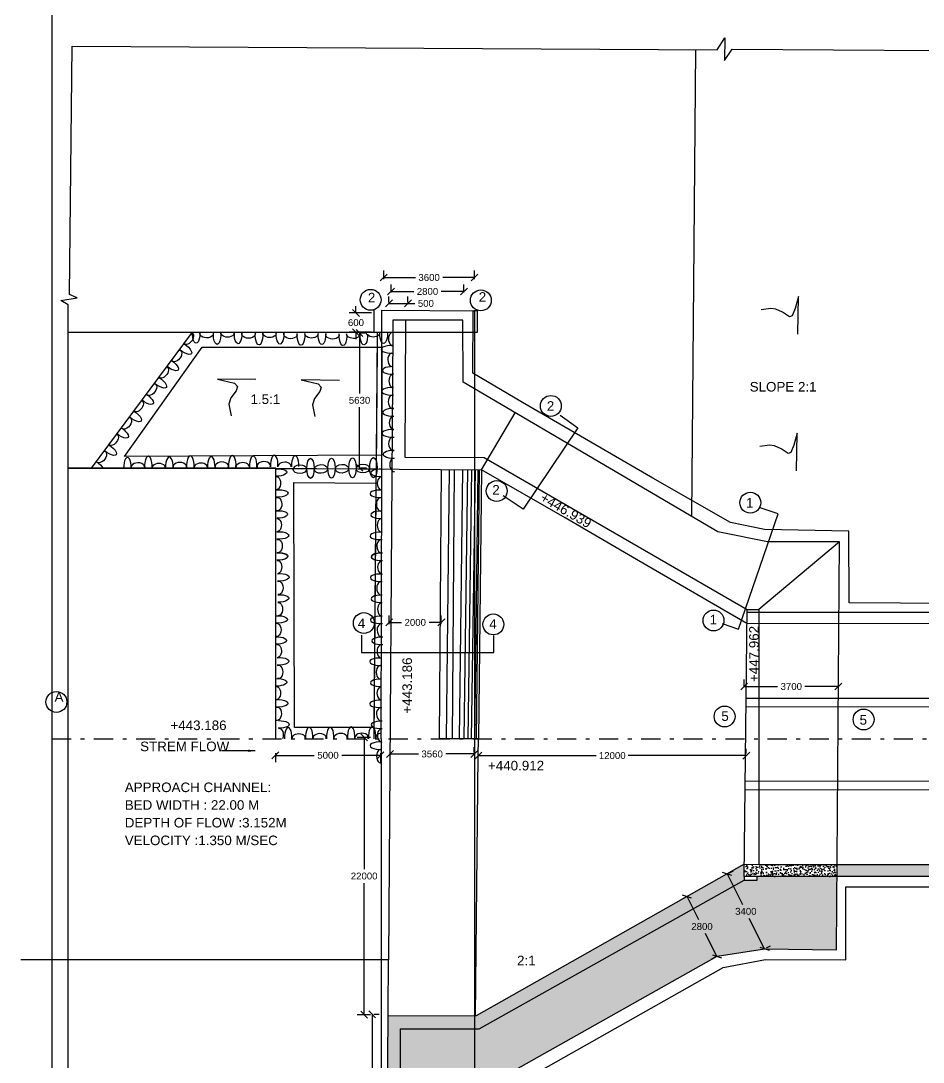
# Model space of a CAD drawing. Header units: inches. Extents: x 112 to 101600, y 95 to 62139.
# Drawn here: x 112.02 to 135.6, y 117.94 to 145.14 of the extents above; entities that cross this region are included whole.
import ezdxf

# ---------------------------------------------------------------- set-up
doc = ezdxf.new("R2010")
doc.units = ezdxf.units.IN
doc.header["$MEASUREMENT"] = 0
doc.linetypes.add('DASHDOT', pattern=[1, 0.5, -0.25, 0, -0.25])
doc.layers.add('DRAWING', color=7, linetype='Continuous')
doc.styles.get("Standard").update_dxf_attribs({"font": 'arial.ttf'})
doc.dimstyles.get("Standard").update_dxf_attribs({"dimtxt": 0.18, "dimasz": 0.18, "dimexe": 0.18, "dimexo": 0.0625, "dimgap": 0.09, "dimtad": 0, "dimtih": 1, "dimtoh": 1, "dimdec": 4, "dimzin": 0, "dimdsep": 46, "dimtxsty": 'Standard', "dimblk": 'OBLIQUE', "dimcen": 0.09, "dimadec": 0, "dimazin": 0, "dimtfac": 1, "dimtdec": 4, "dimtofl": 0, "dimtmove": 0, "dimatfit": 3, "dimfxl": 1, "dimtolj": 1, "dimtzin": 0, "dimarcsym": 0})
pattern_1 = [(50, (0, 0), (0.17931505, -0.01568803), [0.01875, -0.20625]), (355, (0, 0), (-0.03468783, 0.18804803), [0.015, -0.165]), (100.45144, (0.01494, -0.0013), (0.14462721, 0.17236), [0.01593505, -0.17528553]), (46.1842, (0, 0.05), (0.26681033, -0.04137982), [0.028125, -0.309375]), (96.63564, (0.02223, 0.04655), (0.2336655, 0.24352965), [0.0239026, -0.26292844]), (351.18416, (0, 0.05), (0.2336655, 0.24352965), [0.0225, -0.2475]), (21, (0.025, 0.0375), (0.14922676, -0.10065472), [0.01875, -0.20625]), (326, (0.025, 0.0375), (0.06082883, 0.18128751), [0.015, -0.165]), (71.451445, (0.03744, 0.02911), (0.2100556, 0.08063279), [0.01593505, -0.17528553]), (37.5, (0, 0), (0.003039964, 0.083223463), [0, -0.163, 0, -0.1675, 0, -0.165625]), (7.5, (0, 0), (0.065767384, 0.098602928), [0, -0.0955, 0, -0.15925, 0, -0.063125]), (327.5, (-0.05575, 0), (0.13345561, -0.005638718), [0, -0.0625, 0, -0.195, 0, -0.25875]), (317.5, (-0.08075, 0), (0.14579654, 0.025026246), [0, -0.08125, 0, -0.1295, 0, -0.18375])]

# ---------------------------------------------------------------- blocks, each defined once
blk = doc.blocks.new('_Oblique')
at = {"color": 0, "linetype": 'ByBlock', "lineweight": -2}
blk.add_line((-0.5, -0.5), (0.5, 0.5), dxfattribs=at)
blk = doc.blocks.new('*D233')
at = {"layer": 'Defpoints', "color": 0, "transparency": 16777216}
for p in [(123.877, 138.436), (121.507, 138.33), (123.877, 138.33)]:
    blk.add_point(p, dxfattribs=at)
at = {"layer": 'DRAWING', "color": 0, "lineweight": -2, "transparency": 16777216}
for p, q in [((121.507, 138.392), (121.507, 138.616)), ((121.507, 138.436), (122.334, 138.436)), ((123.877, 138.436), (123.051, 138.436)), ((123.877, 138.392), (123.877, 138.616))]:
    blk.add_line(p, q, dxfattribs=at)
at = {"layer": 'DRAWING', "color": 0, "lineweight": -2, "transparency": 16777216, "xscale": 0.18, "yscale": 0.18, "zscale": 0.18, "rotation": 180}
blk.add_blockref('_Oblique', (121.507, 138.436), dxfattribs=at)
at = {"layer": 'DRAWING', "color": 0, "lineweight": -2, "transparency": 16777216, "xscale": 0.18, "yscale": 0.18, "zscale": 0.18}
blk.add_blockref('_Oblique', (123.877, 138.436), dxfattribs=at)
at = {"layer": 'DRAWING', "color": 0, "transparency": 16777216, "insert": (122.692, 138.436), "char_height": 0.18, "attachment_point": 5}
blk.add_mtext('\\A1;3600', dxfattribs=at)
blk = doc.blocks.new('*D234')
at = {"layer": 'Defpoints', "color": 0, "transparency": 16777216}
for p in [(121.698, 137.98), (123.603, 138.071), (123.603, 137.98)]:
    blk.add_point(p, dxfattribs=at)
at = {"layer": 'DRAWING', "color": 0, "lineweight": -2, "transparency": 16777216}
for p, q in [((121.698, 138.042), (121.698, 138.251)), ((123.603, 138.042), (123.603, 138.251)), ((121.698, 138.071), (122.29, 138.071)), ((123.603, 138.071), (123.01, 138.071))]:
    blk.add_line(p, q, dxfattribs=at)
at = {"layer": 'DRAWING', "color": 0, "lineweight": -2, "transparency": 16777216, "xscale": 0.18, "yscale": 0.18, "zscale": 0.18, "rotation": 180}
blk.add_blockref('_Oblique', (121.698, 138.071), dxfattribs=at)
at = {"layer": 'DRAWING', "color": 0, "lineweight": -2, "transparency": 16777216, "xscale": 0.18, "yscale": 0.18, "zscale": 0.18}
blk.add_blockref('_Oblique', (123.603, 138.071), dxfattribs=at)
at = {"layer": 'DRAWING', "color": 0, "transparency": 16777216, "insert": (122.65, 138.071), "char_height": 0.18, "attachment_point": 5}
blk.add_mtext('\\A1;2800', dxfattribs=at)
blk = doc.blocks.new('*D235')
at = {"layer": 'Defpoints', "color": 0, "transparency": 16777216}
for p in [(121.644, 137.721), (122.14, 137.759), (122.14, 137.721)]:
    blk.add_point(p, dxfattribs=at)
at = {"layer": 'DRAWING', "color": 0, "lineweight": -2, "transparency": 16777216}
for p, q in [((121.644, 137.783), (121.644, 137.939)), ((122.14, 137.783), (122.14, 137.939)), ((121.644, 137.759), (122.14, 137.759)), ((122.14, 137.759), (122.32, 137.759))]:
    blk.add_line(p, q, dxfattribs=at)
at = {"layer": 'DRAWING', "color": 0, "lineweight": -2, "transparency": 16777216, "xscale": 0.18, "yscale": 0.18, "zscale": 0.18, "rotation": 180}
blk.add_blockref('_Oblique', (121.644, 137.759), dxfattribs=at)
at = {"layer": 'DRAWING', "color": 0, "lineweight": -2, "transparency": 16777216, "xscale": 0.18, "yscale": 0.18, "zscale": 0.18}
blk.add_blockref('_Oblique', (122.14, 137.759), dxfattribs=at)
at = {"layer": 'DRAWING', "color": 0, "transparency": 16777216, "insert": (122.608, 137.759), "char_height": 0.18, "attachment_point": 5}
blk.add_mtext('\\A1;500', dxfattribs=at)
blk = doc.blocks.new('*D236')
at = {"layer": 'Defpoints', "color": 0, "transparency": 16777216}
for p in [(120.781, 137.51), (121.254, 137.51), (121.254, 137.005)]:
    blk.add_point(p, dxfattribs=at)
at = {"layer": 'DRAWING', "color": 0, "lineweight": -2, "transparency": 16777216}
for p, q in [((120.781, 137.51), (120.781, 137.69)), ((121.191, 137.51), (120.601, 137.51)), ((121.191, 137.005), (120.601, 137.005)), ((120.781, 137.005), (120.781, 136.825))]:
    blk.add_line(p, q, dxfattribs=at)
at = {"layer": 'DRAWING', "color": 0, "lineweight": -2, "transparency": 16777216, "xscale": 0.18, "yscale": 0.18, "zscale": 0.18}
for p, rotation in [((120.781, 137.51), 270), ((120.781, 137.005), 90)]:
    blk.add_blockref('_Oblique', p, dxfattribs=dict(at, rotation=rotation))
at = {"layer": 'DRAWING', "color": 0, "transparency": 16777216, "insert": (120.781, 137.257), "char_height": 0.18, "attachment_point": 5}
blk.add_mtext('\\A1;600', dxfattribs=at)
blk = doc.blocks.new('*D237')
at = {"layer": 'Defpoints', "color": 0, "transparency": 16777216}
for p in [(121.65, 129.323), (123.01, 129.428), (123.01, 129.323)]:
    blk.add_point(p, dxfattribs=at)
at = {"layer": 'DRAWING', "color": 0, "lineweight": -2, "transparency": 16777216}
for p, q in [((121.65, 129.386), (121.65, 129.608)), ((123.01, 129.386), (123.01, 129.608)), ((121.65, 129.428), (121.97, 129.428)), ((123.01, 129.428), (122.69, 129.428))]:
    blk.add_line(p, q, dxfattribs=at)
at = {"layer": 'DRAWING', "color": 0, "lineweight": -2, "transparency": 16777216, "xscale": 0.18, "yscale": 0.18, "zscale": 0.18, "rotation": 180}
blk.add_blockref('_Oblique', (121.65, 129.428), dxfattribs=at)
at = {"layer": 'DRAWING', "color": 0, "lineweight": -2, "transparency": 16777216, "xscale": 0.18, "yscale": 0.18, "zscale": 0.18}
blk.add_blockref('_Oblique', (123.01, 129.428), dxfattribs=at)
at = {"layer": 'DRAWING', "color": 0, "transparency": 16777216, "insert": (122.33, 129.428), "char_height": 0.18, "attachment_point": 5}
blk.add_mtext('\\A1;2000', dxfattribs=at)
blk = doc.blocks.new('*D238')
at = {"layer": 'Defpoints', "color": 0, "transparency": 16777216}
for p in [(120.821, 136.988), (120.821, 133.468), (120.875, 133.468)]:
    blk.add_point(p, dxfattribs=at)
at = {"layer": 'DRAWING', "color": 0, "lineweight": -2, "transparency": 16777216}
for p, q in [((120.875, 136.988), (120.875, 135.41)), ((120.884, 136.988), (121.055, 136.988)), ((120.875, 133.468), (120.875, 135.046)), ((120.884, 133.468), (121.055, 133.468))]:
    blk.add_line(p, q, dxfattribs=at)
at = {"layer": 'DRAWING', "color": 0, "lineweight": -2, "transparency": 16777216, "xscale": 0.18, "yscale": 0.18, "zscale": 0.18}
for p, rotation in [((120.875, 136.988), 90), ((120.875, 133.468), 270)]:
    blk.add_blockref('_Oblique', p, dxfattribs=dict(at, rotation=rotation))
at = {"layer": 'DRAWING', "color": 0, "transparency": 16777216, "insert": (120.875, 135.228), "char_height": 0.18, "attachment_point": 5}
blk.add_mtext('\\A1;5630', dxfattribs=at)
blk = doc.blocks.new('*D239')
at = {"layer": 'Defpoints', "color": 0, "transparency": 16777216}
for p in [(118.677, 126.074), (121.422, 126.074), (121.422, 125.957)]:
    blk.add_point(p, dxfattribs=at)
at = {"layer": 'DRAWING', "color": 0, "lineweight": -2, "transparency": 16777216}
for p, q in [((118.677, 126.011), (118.677, 125.777)), ((118.677, 125.957), (119.691, 125.957)), ((121.422, 125.957), (120.408, 125.957)), ((121.422, 126.011), (121.422, 125.777))]:
    blk.add_line(p, q, dxfattribs=at)
at = {"layer": 'DRAWING', "color": 0, "lineweight": -2, "transparency": 16777216, "xscale": 0.18, "yscale": 0.18, "zscale": 0.18, "rotation": 180}
blk.add_blockref('_Oblique', (118.677, 125.957), dxfattribs=at)
at = {"layer": 'DRAWING', "color": 0, "lineweight": -2, "transparency": 16777216, "xscale": 0.18, "yscale": 0.18, "zscale": 0.18}
blk.add_blockref('_Oblique', (121.422, 125.957), dxfattribs=at)
at = {"layer": 'DRAWING', "color": 0, "transparency": 16777216, "insert": (120.05, 125.957), "char_height": 0.18, "attachment_point": 5}
blk.add_mtext('\\A1;5000', dxfattribs=at)
blk = doc.blocks.new('*D240')
at = {"layer": 'Defpoints', "color": 0, "transparency": 16777216}
for p in [(121.672, 125.965), (123.873, 125.992), (123.873, 125.965)]:
    blk.add_point(p, dxfattribs=at)
at = {"layer": 'DRAWING', "color": 0, "lineweight": -2, "transparency": 16777216}
for p, q in [((121.672, 126.028), (121.672, 126.172)), ((121.672, 125.992), (122.414, 125.992)), ((123.873, 125.992), (123.131, 125.992)), ((123.873, 126.028), (123.873, 126.172))]:
    blk.add_line(p, q, dxfattribs=at)
at = {"layer": 'DRAWING', "color": 0, "lineweight": -2, "transparency": 16777216, "xscale": 0.18, "yscale": 0.18, "zscale": 0.18, "rotation": 180}
blk.add_blockref('_Oblique', (121.672, 125.992), dxfattribs=at)
at = {"layer": 'DRAWING', "color": 0, "lineweight": -2, "transparency": 16777216, "xscale": 0.18, "yscale": 0.18, "zscale": 0.18}
blk.add_blockref('_Oblique', (123.873, 125.992), dxfattribs=at)
at = {"layer": 'DRAWING', "color": 0, "transparency": 16777216, "insert": (122.772, 125.992), "char_height": 0.18, "attachment_point": 5}
blk.add_mtext('\\A1;3560', dxfattribs=at)
blk = doc.blocks.new('*D241')
at = {"layer": 'Defpoints', "color": 0, "transparency": 16777216}
for p in [(123.977, 125.944), (130.978, 125.95), (130.978, 125.944)]:
    blk.add_point(p, dxfattribs=at)
at = {"layer": 'DRAWING', "color": 0, "lineweight": -2, "transparency": 16777216}
for p, q in [((123.977, 126.007), (123.977, 126.13)), ((123.977, 125.95), (127.057, 125.95)), ((130.978, 125.95), (127.897, 125.95)), ((130.978, 126.007), (130.978, 126.13))]:
    blk.add_line(p, q, dxfattribs=at)
at = {"layer": 'DRAWING', "color": 0, "lineweight": -2, "transparency": 16777216, "xscale": 0.18, "yscale": 0.18, "zscale": 0.18, "rotation": 180}
blk.add_blockref('_Oblique', (123.977, 125.95), dxfattribs=at)
at = {"layer": 'DRAWING', "color": 0, "lineweight": -2, "transparency": 16777216, "xscale": 0.18, "yscale": 0.18, "zscale": 0.18}
blk.add_blockref('_Oblique', (130.978, 125.95), dxfattribs=at)
at = {"layer": 'DRAWING', "color": 0, "transparency": 16777216, "insert": (127.477, 125.95), "char_height": 0.18, "attachment_point": 5}
blk.add_mtext('\\A1;12000', dxfattribs=at)
blk = doc.blocks.new('*D245')
at = {"layer": 'Defpoints', "color": 0, "transparency": 16777216}
for p in [(121.183, 119.194), (121.205, 119.194), (121.183, 115.272)]:
    blk.add_point(p, dxfattribs=at)
at = {"layer": 'DRAWING', "color": 0, "lineweight": -2, "transparency": 16777216}
for p, q in [((121.205, 119.194), (121.205, 117.415)), ((121.245, 119.194), (121.385, 119.194)), ((121.205, 115.272), (121.205, 117.051)), ((121.245, 115.272), (121.385, 115.272))]:
    blk.add_line(p, q, dxfattribs=at)
at = {"layer": 'DRAWING', "color": 0, "lineweight": -2, "transparency": 16777216, "xscale": 0.18, "yscale": 0.18, "zscale": 0.18}
for p, rotation in [((121.205, 119.194), 90), ((121.205, 115.272), 270)]:
    blk.add_blockref('_Oblique', p, dxfattribs=dict(at, rotation=rotation))
at = {"layer": 'DRAWING', "color": 0, "transparency": 16777216, "insert": (121.205, 117.233), "char_height": 0.18, "attachment_point": 5}
blk.add_mtext('\\A1;6230', dxfattribs=at)
blk = doc.blocks.new('*D246')
at = {"layer": 'Defpoints', "color": 0, "transparency": 16777216}
for p in [(120.995, 126.425), (121.227, 126.425), (121.227, 119.182)]:
    blk.add_point(p, dxfattribs=at)
at = {"layer": 'DRAWING', "color": 0, "lineweight": -2, "transparency": 16777216}
for p, q in [((121.165, 126.425), (120.815, 126.425)), ((120.995, 126.425), (120.995, 122.986)), ((120.995, 119.182), (120.995, 122.622)), ((121.165, 119.182), (120.815, 119.182))]:
    blk.add_line(p, q, dxfattribs=at)
at = {"layer": 'DRAWING', "color": 0, "lineweight": -2, "transparency": 16777216, "xscale": 0.18, "yscale": 0.18, "zscale": 0.18}
for p, rotation in [((120.995, 126.425), 90), ((120.995, 119.182), 270)]:
    blk.add_blockref('_Oblique', p, dxfattribs=dict(at, rotation=rotation))
at = {"layer": 'DRAWING', "color": 0, "transparency": 16777216, "insert": (120.995, 122.804), "char_height": 0.18, "attachment_point": 5}
blk.add_mtext('\\A1;22000', dxfattribs=at)
blk = doc.blocks.new('*D272')
at = {"layer": 'Defpoints', "color": 0, "transparency": 16777216}
for p in [(130.924, 127.686), (133.386, 127.755), (133.386, 127.668)]:
    blk.add_point(p, dxfattribs=at)
at = {"layer": 'DRAWING', "color": 0, "lineweight": -2, "transparency": 16777216}
for p, q in [((130.924, 127.749), (130.924, 127.935)), ((133.386, 127.73), (133.386, 127.935)), ((130.924, 127.755), (131.796, 127.755)), ((133.386, 127.755), (132.513, 127.755))]:
    blk.add_line(p, q, dxfattribs=at)
at = {"layer": 'DRAWING', "color": 0, "lineweight": -2, "transparency": 16777216, "xscale": 0.18, "yscale": 0.18, "zscale": 0.18, "rotation": 180}
blk.add_blockref('_Oblique', (130.924, 127.755), dxfattribs=at)
at = {"layer": 'DRAWING', "color": 0, "lineweight": -2, "transparency": 16777216, "xscale": 0.18, "yscale": 0.18, "zscale": 0.18}
blk.add_blockref('_Oblique', (133.386, 127.755), dxfattribs=at)
at = {"layer": 'DRAWING', "color": 0, "transparency": 16777216, "insert": (132.155, 127.755), "char_height": 0.18, "attachment_point": 5}
blk.add_mtext('\\A1;3700', dxfattribs=at)
blk = doc.blocks.new('*D292')
at = {"layer": 'Defpoints', "color": 0, "transparency": 16777216}
for p in [(129.439, 122.269), (130.214, 120.707), (130.222, 120.711)]:
    blk.add_point(p, dxfattribs=at)
at = {"layer": 'DRAWING', "color": 0, "lineweight": -2, "transparency": 16777216}
for p, q in [((129.383, 122.241), (129.27, 122.184)), ((129.431, 122.265), (129.731, 121.668)), ((130.214, 120.707), (129.914, 121.304)), ((130.166, 120.683), (130.053, 120.626))]:
    blk.add_line(p, q, dxfattribs=at)
at = {"layer": 'DRAWING', "color": 0, "lineweight": -2, "transparency": 16777216, "xscale": 0.18, "yscale": 0.18, "zscale": 0.18}
for p, rotation in [((129.431, 122.265), 116.6778487106491), ((130.214, 120.707), 296.6778487106491)]:
    blk.add_blockref('_Oblique', p, dxfattribs=dict(at, rotation=rotation))
at = {"layer": 'DRAWING', "color": 0, "transparency": 16777216, "insert": (129.823, 121.486), "char_height": 0.18, "attachment_point": 5}
blk.add_mtext('\\A1;2800', dxfattribs=at)
blk = doc.blocks.new('*D293')
at = {"layer": 'Defpoints', "color": 0, "transparency": 16777216}
for p in [(130.481, 122.858), (131.454, 120.905), (131.454, 120.905)]:
    blk.add_point(p, dxfattribs=at)
at = {"layer": 'DRAWING', "color": 0, "lineweight": -2, "transparency": 16777216}
for p, q in [((130.537, 122.886), (130.642, 122.938)), ((130.481, 122.858), (130.877, 122.064)), ((131.454, 120.905), (131.058, 121.7)), ((131.51, 120.933), (131.615, 120.986))]:
    blk.add_line(p, q, dxfattribs=at)
at = {"layer": 'DRAWING', "color": 0, "lineweight": -2, "transparency": 16777216, "xscale": 0.18, "yscale": 0.18, "zscale": 0.18}
for p, rotation in [((130.481, 122.858), 116.4842240047821), ((131.454, 120.905), 296.4842240047821)]:
    blk.add_blockref('_Oblique', p, dxfattribs=dict(at, rotation=rotation))
at = {"layer": 'DRAWING', "color": 0, "transparency": 16777216, "insert": (130.968, 121.882), "char_height": 0.18, "attachment_point": 5}
blk.add_mtext('\\A1;3400', dxfattribs=at)

msp = doc.modelspace()

# ---------------------------------------------------------------- hatches: boundary and pattern name
at = {"layer": 'DRAWING'}
h = msp.add_hatch(dxfattribs=at)
h.set_pattern_fill('AR-CONC', color=256, scale=0.025)
h.set_pattern_definition(pattern_1)
h.paths.add_polyline_path([(130.92367, 122.69939), (130.92471, 122.79562), (130.9281, 123.11051), (123.91964, 119.14972), (123.87554, 119.14966), (123.87554, 118.8169), (123.9967, 118.8169)])
h = msp.add_hatch(dxfattribs=at)
h.set_pattern_fill('AR-CONC', color=256, scale=0.025)
h.set_pattern_definition(pattern_1)
h.paths.add_polyline_path([(133.35082, 123.10827), (131.30557, 123.10827), (130.9281, 123.11051), (130.92471, 122.79562), (133.34843, 122.79562)])
h = msp.add_hatch(dxfattribs=at)
h.set_pattern_fill('AR-CONC', color=256, scale=0.025)
h.set_pattern_definition(pattern_1)
h.paths.add_polyline_path([(170.83483, 123.10827), (133.35082, 123.10827), (133.34843, 122.79562), (170.83738, 122.79562)])
h = msp.add_hatch(dxfattribs=at)
h.set_pattern_fill('AR-CONC', color=256, scale=0.025)
h.set_pattern_definition(pattern_1)
h.paths.add_polyline_path([(130.22155, 120.71095), (131.45415, 120.90524), (133.33379, 120.88149), (133.34843, 122.79562), (131.26629, 122.79562), (131.26629, 122.69569), (130.92367, 122.69939), (123.9967, 118.8169), (123.87554, 118.8169), (123.87554, 117.14474)])
h = msp.add_hatch(dxfattribs=at)
h.set_pattern_fill('AR-CONC', color=256, scale=0.025)
h.set_pattern_definition(pattern_1)
h.paths.add_polyline_path([(123.87554, 119.14966), (121.61949, 119.14693), (121.59663, 115.25119), (123.36608, 115.25119), (123.36608, 116.85844), (123.87554, 117.14474)])

# ---------------------------------------------------------------- linework, layer by layer
msp.add_lwpolyline([(112.84261, 162.25452), (210.20038, 162.55791), (210.6973, 95.15233), (112.84261, 95.15233)], close=True, dxfattribs=at)
for points in [[(113.36442, 144.47915), (130.21607, 144.38384), (130.41509, 144.69361), (130.41218, 144.1026), (130.61314, 144.39686), (138.5651, 144.34449), (147.9611, 144.25068), (148.178, 144.55169), (148.18091, 143.95522), (148.36677, 144.2788), (160.73247, 144.31418), (166.41464, 144.327), (166.6357, 144.62275), (166.64748, 144.03522), (166.83694, 144.33882), (177.58439, 144.37192)], [(196.25427, 107.07362), (113.26422, 107.07362), (113.26422, 137.7217), (113.07296, 137.83658), (113.49263, 137.90157), (113.30025, 137.98942), (113.36442, 144.47915)], [(129.55878, 132.19369), (129.66571, 144.38696)], [(186.18666, 138.14828), (186.18666, 139.23457), (184.46329, 139.23457), (184.46329, 135.45179), (174.39329, 132.01468), (170.40331, 131.76052), (168.43549, 131.78121), (168.43292, 129.91397), (158.21355, 129.86197), (143.06074, 129.87492), (133.6667, 129.9412), (133.65992, 131.81379), (131.45795, 131.85631), (130.56711, 132.03911), (128.53988, 133.19387), (125.13352, 135.17073), (123.83386, 135.93628), (123.84595, 137.57464)], [(132.32468, 136.95729), (132.34304, 137.94222), (132.2545, 137.62617), (132.17583, 137.43784), (132.10696, 137.41164), (131.92829, 137.53283), (131.74956, 137.6065), (131.61929, 137.62793), (131.36822, 137.5884)], [(121.25362, 137.31116), (121.25362, 137.46477), (121.25362, 137.58079)], [(121.45845, 133.45398), (121.45845, 137.58247), (123.95969, 137.57015), (123.86018, 137.57015), (123.87554, 137.57056)], [(121.70473, 137.00538), (123.95969, 137.00538), (123.95969, 137.57015)], [(123.87554, 137.57056), (123.87554, 103.91885)], [(121.25362, 137.00461), (121.25362, 137.31116)], [(121.59663, 115.25119), (123.36608, 115.25119), (123.36608, 116.85844), (130.22155, 120.71095), (131.45415, 120.90524), (133.33379, 120.88149), (133.41528, 131.53518), (131.53481, 131.53518), (130.23921, 131.79456), (123.58077, 135.70034), (123.57426, 137.31812), (121.74746, 137.32116), (121.74746, 137.00538)], [(122.0784, 137.32061), (122.05732, 133.74665), (124.12791, 133.73444), (130.99983, 129.76405), (131.30557, 129.76405), (131.30557, 123.10827), (171.15532, 123.10827), (186.14958, 118.26635)], [(121.7452, 137.00538), (121.62809, 120.61287), (121.62809, 120.61287), (112.02434, 120.61287)], [(113.26422, 137.00538), (121.70473, 137.00538)], [(113.8691, 133.45368), (116.50582, 137.00538), (121.33662, 137.00389), (121.33348, 136.62094), (121.30886, 133.43341), (113.8691, 133.45368)], [(121.33662, 137.00389), (121.24972, 126.39223)], [(114.73274, 133.75898), (116.76379, 136.62094), (121.45845, 136.62094), (121.45845, 133.79628), (114.73274, 133.75898), (116.76379, 136.62094)], [(118.16402, 135.76836), (117.16594, 135.78549), (117.6084, 135.67929), (117.6865, 135.58619), (117.64768, 135.47483), (117.50914, 135.29353), (117.4551, 135.12651), (117.52094, 134.82286)], [(120.35082, 135.75073), (119.35274, 135.76786), (119.7952, 135.66166), (119.8733, 135.56856), (119.83448, 135.4572), (119.69594, 135.27591), (119.6419, 135.10889), (119.70774, 134.80523)], [(124.06128, 133.41214), (124.93689, 134.90485)], [(126.11376, 134.84329), (126.57431, 134.51296), (125.15328, 132.38198), (124.63042, 132.73065)], [(185.95214, 134.40175), (171.10885, 129.38082), (130.99587, 129.39691)], [(132.2907, 133.38821), (132.30906, 134.37315), (132.22052, 134.05709), (132.14185, 133.86876), (132.07298, 133.84256), (131.89431, 133.96375), (131.71558, 134.03742), (131.58532, 134.05885), (131.33424, 134.01932)], [(118.68541, 126.37315), (118.68541, 133.45368), (113.26228, 133.45368)], [(113.26228, 133.45368), (118.685, 133.45368), (124.06128, 133.41214)], [(121.44057, 126.39223), (121.45845, 133.45398)], [(123.98187, 126.39223), (122.96499, 126.39223), (123.01929, 133.42019)], [(123.21236, 133.4187), (123.14045, 126.39223)], [(123.30122, 126.39223), (123.3555, 133.4176)], [(123.56391, 133.41599), (123.47343, 126.39223)], [(123.60433, 126.39223), (123.70402, 133.4149)], [(123.79566, 133.41419), (123.70537, 126.39223)], [(123.80058, 126.39223), (123.9056, 133.41335)], [(123.96722, 133.41287), (123.87418, 126.39223)], [(123.93294, 126.39223), (124.00907, 133.41255)], [(124.06128, 133.41214), (123.98187, 126.39223)], [(130.99587, 129.39691), (128.11439, 131.07267), (126.24931, 132.15733), (124.06128, 133.41214)], [(119.15799, 133.07919), (121.30434, 133.06161), (121.25211, 126.68393), (119.17293, 126.68393), (119.15799, 133.07919)], [(130.35189, 129.40241), (130.77974, 129.25563), (131.81153, 132.26313), (131.34582, 132.4229)], [(133.41528, 131.53455), (131.30557, 129.76405)], [(171.16544, 122.79562), (130.92471, 122.79562), (130.99983, 129.76405)], [(130.99913, 129.69934), (171.10598, 129.69934), (171.10598, 129.75362), (170.78056, 129.75362), (170.83738, 122.79562)], [(120.9296, 129.09503), (120.9296, 128.63957), (124.38019, 128.63957), (124.38019, 129.08544)], [(130.97488, 127.44997), (171.12631, 127.44592)], [(171.12842, 127.21163), (130.97248, 127.2275)], [(121.44057, 126.39223), (121.44057, 114.97154), (123.72606, 114.97154), (123.72606, 116.65989), (130.37878, 120.41895), (131.47836, 120.62429), (133.58073, 120.61412), (133.58073, 122.52132), (143.42818, 122.52132), (168.4609, 122.52132), (168.4609, 120.59408), (171.82537, 120.59408), (174.87655, 120.40461), (184.68465, 117.14042), (184.68465, 113.41029), (186.43468, 113.41029), (186.35068, 126.25167), (186.3687, 126.39625)], [(123.90427, 119.1497), (123.97397, 125.94841), (123.98187, 126.39223)], [(130.95157, 125.28701), (171.14595, 125.26921)], [(171.14793, 125.0491), (130.9491, 125.05807)], [(130.9281, 123.11051), (123.91964, 119.14972), (121.61949, 119.14693)], [(130.9281, 123.11051), (131.30557, 123.10827)], [(123.9967, 118.8169), (130.92367, 122.69939), (130.92367, 122.69939), (130.92367, 122.69939), (131.26629, 122.69569), (131.26629, 122.79562)], [(130.92471, 122.79562), (130.92367, 122.69939)], [(121.62866, 120.69341), (121.62809, 120.61287), (121.50834, 120.61287)], [(121.59663, 115.25119), (121.62809, 120.61287)], [(121.93536, 118.8169), (121.93536, 115.26252)], [(121.93536, 118.8169), (123.9967, 118.8169)]]:
    msp.add_lwpolyline(points, dxfattribs=at)
at = {"layer": 'DRAWING', "linetype": 'DASHDOT'}
msp.add_lwpolyline([(112.83554, 126.39223), (194.41399, 126.39223), (194.41399, 127.29896)], dxfattribs=at)
at = {"layer": 'DRAWING'}
for centre in [(121.1647, 137.85365), (124.04406, 137.83983), (125.87386, 135.08178), (124.45784, 132.85962), (131.08425, 132.55568), (130.12334, 129.47965), (120.987, 129.41244), (124.37095, 129.37654), (112.95408, 127.35029), (130.41239, 126.97263), (134.04468, 126.8923)]:
    msp.add_circle(centre, 0.27279, dxfattribs=at)
at = {"layer": 'DRAWING', "extrusion": (0, 0, -1)}
for centre, major_axis, ratio, start_param, end_param in [((116.39784, 136.84362), (-0.10793, -0.13747), 0.65261704, 3.06264607, 6.28318531), ((116.60359, 136.98055), (0, -0.26191), 0.37499028, 4.62509754, 7.9488951), ((116.87647, 136.97428), (-0.17466, 0.00628), 0.65261704, 2.8602567, 6.48557468), ((117.15248, 136.95215), (0, -0.26191), 0.37499028, 4.53710209, 8.03689055), ((117.42385, 136.99154), (-0.17466, 0.00628), 0.65261704, 3.06264607, 6.28318531), ((117.69986, 136.96941), (0, -0.26191), 0.37499028, 4.62509754, 7.9488951), ((117.97274, 136.96313), (-0.17466, 0.00628), 0.65261704, 2.8602567, 6.48557468), ((118.24874, 136.94101), (0, -0.26191), 0.37499028, 4.53710209, 8.03689055), ((118.52012, 136.9804), (-0.17466, 0.00628), 0.65261704, 3.06264607, 6.28318531), ((118.79612, 136.95827), (0, -0.26191), 0.37499028, 4.62509754, 7.9488951), ((119.069, 136.95199), (-0.17466, 0.00628), 0.65261704, 2.8602567, 6.48557468), ((119.34501, 136.92986), (0, -0.26191), 0.37499028, 4.53710209, 8.03689055), ((119.61638, 136.96926), (-0.17466, 0.00628), 0.65261704, 3.06264607, 6.28318531), ((119.89239, 136.94713), (0, -0.26191), 0.37499028, 4.62509754, 7.9488951), ((120.16527, 136.94085), (-0.17466, 0.00628), 0.65261704, 2.8602567, 6.48557468), ((120.44128, 136.91872), (0, -0.26191), 0.37499028, 4.53710209, 8.03689055), ((120.71265, 136.95812), (-0.17466, 0.00628), 0.65261704, 3.06264607, 6.28318531), ((120.98866, 136.93599), (0, -0.26191), 0.37499028, 4.62509754, 7.9488951), ((121.22866, 136.99566), (-0.17466, 0.00628), 0.65261704, 3.06264607, 6.28318531), ((121.50466, 136.97354), (0, -0.26191), 0.37499028, 4.62509754, 7.9488951), ((116.08945, 136.39105), (-0.10793, -0.13747), 0.65261704, 2.8602567, 6.48557468), ((116.26987, 136.60109), (0.21168, -0.15423), 0.37499028, 4.53710209, 8.03689055), ((115.92368, 136.1742), (0.21168, -0.15423), 0.37499028, 4.62509754, 7.9488951), ((115.74326, 135.96416), (-0.10793, -0.13747), 0.65261704, 3.06264607, 6.28318531), ((115.61529, 135.72163), (0.21168, -0.15423), 0.37499028, 4.53710209, 8.03689055), ((115.43487, 135.51159), (-0.10793, -0.13747), 0.65261704, 2.8602567, 6.48557468), ((115.08868, 135.0847), (-0.10793, -0.13747), 0.65261704, 3.06264607, 6.28318531), ((115.2691, 135.29474), (0.21168, -0.15423), 0.37499028, 4.62509754, 7.9488951), ((114.96071, 134.84217), (0.21168, -0.15423), 0.37499028, 4.53710209, 8.03689055), ((114.78029, 134.63213), (-0.10793, -0.13747), 0.65261704, 2.8602567, 6.48557468), ((114.61452, 134.41528), (0.21168, -0.15423), 0.37499028, 4.62509754, 7.9488951), ((114.43409, 134.20524), (-0.10793, -0.13747), 0.65261704, 3.06264607, 6.28318531), ((114.1257, 133.75267), (-0.10793, -0.13747), 0.65261704, 2.8602567, 6.48557468), ((114.30613, 133.96271), (0.21168, -0.15423), 0.37499028, 4.53710209, 8.03689055), ((113.95993, 133.53582), (0.21168, -0.15423), 0.37499028, 4.62509754, 5.68632675), ((113.95993, 133.53582), (0.21168, -0.15423), 0.37499028, 7.83531779, 7.9488951), ((118.71111, 133.34343), (0.26179, 0.00769), 0.37499028, 4.62509754, 7.9488951), ((118.6971, 133.06689), (-0.00114, -0.17477), 0.65261704, 3.06264607, 6.28318531), ((118.74445, 132.79679), (0.26179, 0.00769), 0.37499028, 4.53710209, 8.03689055), ((118.73044, 132.52026), (-0.00114, -0.17477), 0.65261704, 2.8602567, 6.48557468), ((118.73218, 132.24731), (0.26179, 0.00769), 0.37499028, 4.62509754, 7.9488951), ((118.71817, 131.97077), (-0.00114, -0.17477), 0.65261704, 3.06264607, 6.28318531), ((118.76267, 131.69969), (0.26191, 0), 0.37499028, 4.53710209, 8.03689055), ((118.74054, 131.42368), (-0.00628, -0.17466), 0.65261704, 2.8602567, 6.48557468), ((118.73426, 131.15081), (0.26191, 0), 0.37499028, 4.62509754, 7.9488951), ((118.74198, 131.15083), (0.26179, 0.00769), 0.37499028, 4.62509754, 7.9488951), ((118.72797, 130.87429), (-0.00114, -0.17477), 0.65261704, 3.06264607, 6.28318531), ((118.77532, 130.60419), (0.26179, 0.00769), 0.37499028, 4.53710209, 8.03689055), ((118.76131, 130.32766), (-0.00114, -0.17477), 0.65261704, 2.8602567, 6.48557468), ((118.76305, 130.05471), (0.26179, 0.00769), 0.37499028, 4.62509754, 7.9488951), ((118.74904, 129.77817), (-0.00114, -0.17477), 0.65261704, 3.06264607, 6.28318531), ((118.73106, 129.50709), (0.26191, 0), 0.37499028, 4.53710209, 8.03689055), ((118.70893, 129.23108), (-0.00628, -0.17466), 0.65261704, 2.8602567, 6.48557468), ((118.70265, 128.95821), (0.26191, 0), 0.37499028, 4.62509754, 7.9488951), ((118.72118, 128.68125), (-0.00114, -0.17477), 0.65261704, 3.06264607, 6.28318531), ((118.76853, 128.41115), (0.26179, 0.00769), 0.37499028, 4.53710209, 8.03689055), ((118.75452, 128.13461), (-0.00114, -0.17477), 0.65261704, 2.8602567, 6.48557468), ((118.71111, 127.86167), (0.26179, 0.00769), 0.37499028, 4.62509754, 7.9488951), ((118.6971, 127.58513), (-0.00114, -0.17477), 0.65261704, 3.06264607, 6.28318531), ((118.7416, 127.31405), (0.26191, 0), 0.37499028, 4.53710209, 8.03689055), ((118.71947, 127.03804), (-0.00628, -0.17466), 0.65261704, 2.8602567, 6.48557468), ((118.77568, 126.76516), (0.26191, 0), 0.37499028, 4.62509754, 7.9488951), ((118.76939, 126.48865), (-0.00114, -0.17477), 0.65261704, 3.06264607, 5.29247112)]:
    msp.add_ellipse(centre, major_axis=major_axis, ratio=ratio, start_param=start_param, end_param=end_param, dxfattribs=at)
at = {"layer": 'DRAWING'}
for centre, major_axis, ratio, start_param, end_param in [((121.74473, 136.83093), (0.00628, -0.17466), 0.65261704, 3.06264607, 6.28318531), ((121.70533, 136.55956), (-0.26191, 0), 0.37499028, 4.53710209, 8.03689055), ((121.72746, 136.28355), (0.00628, -0.17466), 0.65261704, 2.8602567, 6.48557468), ((121.73374, 136.01067), (-0.26191, 0), 0.37499028, 4.62509754, 7.9488951), ((121.75587, 135.73466), (0.00628, -0.17466), 0.65261704, 3.06264607, 6.28318531), ((121.71647, 135.46329), (-0.26191, 0), 0.37499028, 4.53710209, 8.03689055), ((121.7386, 135.18728), (0.00628, -0.17466), 0.65261704, 2.8602567, 6.48557468), ((121.74488, 134.91441), (-0.26191, 0), 0.37499028, 4.62509754, 7.9488951), ((121.76701, 134.6384), (0.00628, -0.17466), 0.65261704, 3.06264607, 6.28318531), ((121.72761, 134.36702), (-0.26191, 0), 0.37499028, 4.53710209, 8.03689055), ((121.74974, 134.09102), (0.00628, -0.17466), 0.65261704, 2.8602567, 6.48557468), ((118.64621, 133.53804), (0, 0.26191), 0.37499028, 4.53710209, 8.03689055), ((121.75602, 133.81814), (-0.26191, 0), 0.37499028, 4.62509754, 7.9488951), ((114.80852, 133.47621), (0, 0.26191), 0.37499028, 4.62509754, 7.9488951), ((115.0814, 133.48249), (-0.17466, -0.00628), 0.65261704, 2.8602567, 6.48557468), ((115.3574, 133.50462), (0, 0.26191), 0.37499028, 4.53710209, 8.03689055), ((115.62878, 133.46522), (-0.17466, -0.00628), 0.65261704, 3.06264607, 6.28318531), ((115.90479, 133.48735), (0, 0.26191), 0.37499028, 4.62509754, 7.9488951), ((116.17766, 133.49363), (-0.17466, -0.00628), 0.65261704, 2.8602567, 6.48557468), ((116.45367, 133.51576), (0, 0.26191), 0.37499028, 4.53710209, 8.03689055), ((116.72504, 133.47637), (-0.17466, -0.00628), 0.65261704, 3.06264607, 6.28318531), ((117.00105, 133.49849), (0, 0.26191), 0.37499028, 4.62509754, 7.9488951), ((117.27393, 133.50477), (-0.17466, -0.00628), 0.65261704, 2.8602567, 6.48557468), ((117.54994, 133.5269), (0, 0.26191), 0.37499028, 4.53710209, 8.03689055), ((117.82131, 133.48751), (-0.17466, -0.00628), 0.65261704, 3.06264607, 6.28318531), ((118.09732, 133.50964), (0, 0.26191), 0.37499028, 4.62509754, 7.9488951), ((118.3702, 133.51591), (-0.17466, -0.00628), 0.65261704, 2.8602567, 6.48557468), ((118.91758, 133.49865), (-0.17466, -0.00628), 0.65261704, 3.06264607, 6.28318531), ((119.19359, 133.52078), (0, 0.26191), 0.37499028, 4.62509754, 7.9488951), ((121.77815, 133.54213), (0.00628, -0.17466), 0.65261704, 3.06264607, 6.28318531), ((121.43445, 133.33468), (-0.26189, 0.00297), 0.37499028, 4.62509754, 7.9488951), ((121.45345, 133.05844), (0.0043, -0.17472), 0.65261704, 3.06264607, 6.28318531), ((121.41098, 132.78753), (-0.26189, 0.00297), 0.37499028, 4.53710209, 8.03689055), ((121.42998, 132.51129), (0.0043, -0.17472), 0.65261704, 2.8602567, 6.48557468), ((121.43316, 132.23836), (-0.26189, 0.00297), 0.37499028, 4.62509754, 7.9488951), ((121.45216, 131.96212), (0.0043, -0.17472), 0.65261704, 3.06264607, 6.28318531), ((121.41256, 131.69028), (-0.26187, -0.00473), 0.37499028, 4.53710209, 8.03689055), ((121.43967, 131.41471), (0.00943, -0.17452), 0.65261704, 2.8602567, 6.48557468), ((121.44315, 131.14188), (-0.26189, 0.00297), 0.37499028, 4.62509754, 7.9488951), ((121.45087, 131.14199), (-0.26187, -0.00473), 0.37499028, 4.62509754, 7.9488951), ((121.46215, 130.86564), (0.0043, -0.17472), 0.65261704, 3.06264607, 6.28318531), ((121.41968, 130.59473), (-0.26189, 0.00297), 0.37499028, 4.53710209, 8.03689055), ((121.43868, 130.31849), (0.0043, -0.17472), 0.65261704, 2.8602567, 6.48557468), ((121.44186, 130.04556), (-0.26189, 0.00297), 0.37499028, 4.62509754, 7.9488951), ((121.46086, 129.76932), (0.0043, -0.17472), 0.65261704, 3.06264607, 6.28318531), ((121.42126, 129.49748), (-0.26187, -0.00473), 0.37499028, 4.53710209, 8.03689055), ((121.44837, 129.22191), (0.00943, -0.17452), 0.65261704, 2.8602567, 6.48557468), ((121.45957, 128.94919), (-0.26187, -0.00473), 0.37499028, 4.62509754, 7.9488951), ((121.44604, 128.67195), (0.0043, -0.17472), 0.65261704, 3.06264607, 6.28318531), ((121.40357, 128.40104), (-0.26189, 0.00297), 0.37499028, 4.53710209, 8.03689055), ((121.42257, 128.1248), (0.0043, -0.17472), 0.65261704, 2.8602567, 6.48557468), ((121.42575, 127.85187), (-0.26189, 0.00297), 0.37499028, 4.62509754, 7.9488951), ((121.44475, 127.57563), (0.0043, -0.17472), 0.65261704, 3.06264607, 6.28318531), ((121.40515, 127.30379), (-0.26187, -0.00473), 0.37499028, 4.53710209, 8.03689055), ((121.43225, 127.02822), (0.00943, -0.17452), 0.65261704, 2.8602567, 6.48557468), ((121.44346, 126.7555), (-0.26187, -0.00473), 0.37499028, 4.62509754, 7.9488951), ((119.01082, 126.42064), (0, 0.26191), 0.37499028, 4.60371021, 7.9626604), ((119.28333, 126.40409), (-0.17466, -0.00628), 0.65261704, 2.98255228, 6.332175), ((119.55933, 126.42622), (0, 0.26191), 0.37499028, 4.58227285, 7.98409776), ((119.83184, 126.40966), (-0.17466, -0.00628), 0.65261704, 2.93331051, 6.38141678), ((120.10785, 126.43179), (0, 0.26191), 0.37499028, 4.56077518, 8.00559544), ((120.38035, 126.41524), (-0.17466, -0.00628), 0.65261704, 2.88369091, 6.43103637), ((120.65636, 126.43736), (0, 0.26191), 0.37499028, 4.53920664, 8.02716397), ((120.92886, 126.42081), (-0.17466, -0.00628), 0.65261704, 2.83355906, 6.48116822), ((121.20487, 126.44294), (0, 0.26191), 0.37499028, 4.51755641, 8.04881421), ((121.47738, 126.42638), (-0.17466, -0.00628), 0.65261704, 4.89905466, 6.53195916), ((121.45474, 126.47915), (0.0043, -0.17472), 0.65261704, 3.06264607, 6.28318531), ((121.41227, 126.20824), (-0.26189, 0.00297), 0.37499028, 4.53710209, 8.03689055), ((121.43127, 125.932), (0.0043, -0.17472), 0.65261704, 2.8602567, 6.48557468)]:
    msp.add_ellipse(centre, major_axis=major_axis, ratio=ratio, start_param=start_param, end_param=end_param, dxfattribs=at)
for centre, major_axis, ratio in [((119.3168, 133.43106), (-0.17466, -0.00628), 0.65261704), ((119.59281, 133.45318), (0, 0.26191), 0.37499028), ((119.86532, 133.43663), (-0.17466, -0.00628), 0.65261704), ((120.14133, 133.45876), (0, 0.26191), 0.37499028), ((120.41383, 133.4422), (-0.17466, -0.00628), 0.65261704), ((120.68984, 133.46433), (0, 0.26191), 0.37499028), ((120.96234, 133.44778), (-0.17466, -0.00628), 0.65261704), ((121.23835, 133.46991), (0, 0.26191), 0.37499028)]:
    msp.add_ellipse(centre, major_axis=major_axis, ratio=ratio, dxfattribs=at)

# ---------------------------------------------------------------- texts
for s, p in [('2', (121.09229, 137.78592)), ('2', (123.99035, 137.80291)), ('SLOPE 2:1', (131.06863, 135.45832)), ('1.5:1', (118.026, 135.13281)), ('2', (125.76725, 134.95547)), ('2', (124.34333, 132.76579)), ('1', (130.9716, 132.42667)), ('4', (120.8292, 129.28056)), ('4', (124.26286, 129.26267)), ('1', (130.02037, 129.37683)), ('A', (112.90511, 127.35547)), ('5', (130.3272, 126.85592)), ('5', (133.93915, 126.75805)), ('+443.186', (115.93429, 126.61671)), ('STREM FLOW ', (115.14185, 126.06564)), ('+440.912', (124.23099, 125.56347)), ('APPROACH CHANNEL:', (114.74101, 124.99693)), ('BED WIDTH : 22.00 M ', (114.74101, 124.53519)), ('DEPTH OF FLOW :3.152M', (114.74101, 124.07345)), ('VELOCITY :1.350 M/SEC', (114.74101, 123.61171)), ('2:1', (124.99031, 120.47456))]:
    msp.add_text(s, height=0.25, dxfattribs=at).set_placement(p)
for s, rotation, p in [('+446.939', 329.819256, (125.57064, 132.61592)), ('+447.962', 90, (131.30557, 127.87176)), ('+443.186', 90, (122.24401, 127.04627))]:
    msp.add_text(s, height=0.25, rotation=rotation, dxfattribs=at).set_placement(p)

# ---------------------------------------------------------------- dimensions: what is measured, and where the dimension line sits
for base, p1, p2, text, picture, middle in [((123.87725, 138.43645), (121.50732, 138.32988), (123.87725, 138.32988), '3600', '*D233', (122.69229, 138.43645)), ((123.60289, 138.07109), (121.69786, 137.97973), (123.60289, 137.97973), '2800', '*D234', (122.65037, 138.07109)), ((122.13982, 137.75899), (121.64447, 137.72095), (122.13982, 137.72095), '500', '*D235', (122.60836, 137.75899)), ((123.00986, 129.42838), (121.65026, 129.32348), (123.00986, 129.32348), '2000', '*D237', (122.33006, 129.42838)), ((133.3857, 127.75516), (130.92372, 127.68637), (133.3857, 127.66753), '3700', '*D272', (132.15471, 127.75516)), ((121.42241, 125.95698), (118.67663, 126.07388), (121.42241, 126.07388), '5000', '*D239', (120.04952, 125.95698)), ((123.87291, 125.99224), (121.67165, 125.96537), (123.87291, 125.96537), '3560', '*D240', (122.77228, 125.99224)), ((130.97783, 125.94975), (123.97686, 125.94425), (130.97783, 125.94425), '12000', '*D241', (127.47735, 125.94975))]:
    dim = msp.add_linear_dim(base=base, p1=p1, p2=p2, text=text, dimstyle='Standard', dxfattribs=at)
    dim.commit()
    dim.dimension.update_dxf_attribs({"geometry": picture, "text_midpoint": middle})
for base, p1, p2, text, picture, middle in [((120.78112, 137.50965), (121.25362, 137.00461), (121.25362, 137.50965), '600', '*D236', (120.78112, 137.25713)), ((120.87476, 133.46774), (120.82137, 136.98821), (120.82137, 133.46774), '5630', '*D238', (120.87476, 135.22798)), ((120.99504, 126.42491), (121.22711, 119.18245), (121.22711, 126.42491), '22000', '*D246', (120.99504, 122.80368)), ((121.20541, 119.1939), (121.18282, 115.27191), (121.18282, 119.1939), '6230', '*D245', (121.20541, 117.23291))]:
    dim = msp.add_linear_dim(base=base, p1=p1, p2=p2, angle=90, text=text, dimstyle='Standard', dxfattribs=at)
    dim.commit()
    dim.dimension.update_dxf_attribs({"geometry": picture, "text_midpoint": middle})
for p1, p2, distance, text, picture, middle in [((130.48123, 122.85796), (131.45415, 120.90524), 0, '3400', '*D293', (130.96769, 121.8816)), ((129.43878, 122.26882), (130.22155, 120.71095), -0.00857, '2800', '*D292', (129.82251, 121.48604))]:
    dim = msp.add_aligned_dim(p1=p1, p2=p2, distance=distance, text=text, dimstyle='Standard', dxfattribs=at)
    dim.commit()
    dim.dimension.update_dxf_attribs({"geometry": picture, "text_midpoint": middle})

# ---------------------------------------------------------------- leaders
msp.add_leader([(118.15102, 126.0766), (117.26463, 126.07325)], dimstyle='Standard', override={"dimgap": 0.09, "dimtad": 0}, dxfattribs=at)

doc.saveas('drawing.dxf')
